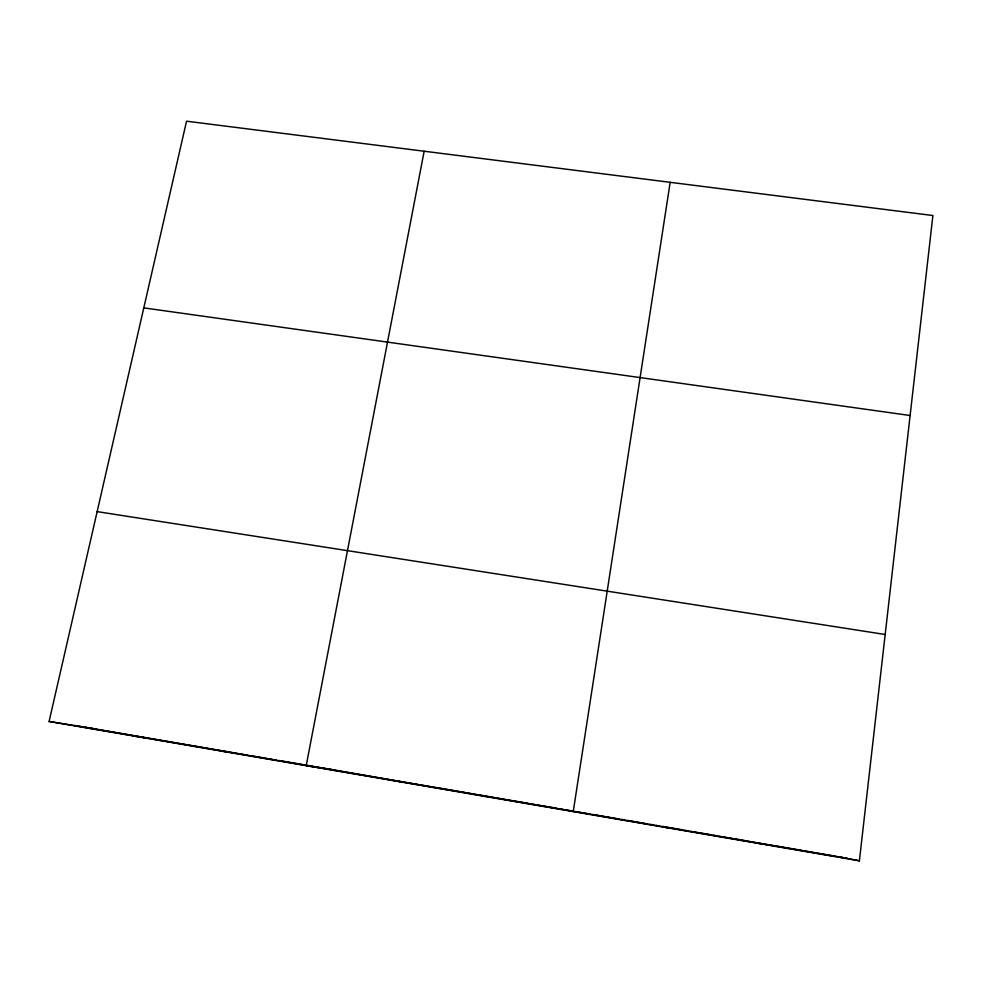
<?xml version="1.0" encoding="UTF-8"?>
<svg xmlns="http://www.w3.org/2000/svg" width="982" height="982" viewBox="0 0 982 982"><rect width="100%" height="100%" fill="white"/><g stroke="black" fill="none" stroke-linecap="round" stroke-linejoin="round"><path stroke-width="1.47" d="M859.397 860.809L932.9 215.524L186.543 121.191L49.1 721.475L859.397 860.809L848.841 858.722M670.178 182.321L573.243 811.598L574.188 811.598M424.163 151.228L306.2 765.678L331.695 769.532M483.083 796.095L486.36 796.5M143.802 307.882L910.118 415.509M394.077 780.788L399.625 781.586M97.144 511.622L885.175 634.495M219.428 750.764L229.334 752.298M133.724 736.021L145.741 737.936M49.1 721.475L82.463 726.827M93.953 728.681L85.201 727.269L163.061 740.661M164.559 740.919L247.857 755.232M250.864 755.759L276.433 760.154M279.084 760.485L408.279 782.814M409.764 783.071L436.511 787.674M439.47 788.067L465.149 792.474M467.702 793.039L471.188 793.517M473.643 794.057L493.836 797.409M495.984 797.9L499.838 798.44M501.998 798.931L528.341 803.337M530.562 803.841L556.831 808.235M559.114 808.751L562.833 809.266M565.129 809.782L574.151 811.341M575.661 811.598L590.538 814.152M592.944 814.446L618.82 819.013M621.618 819.381L624.773 820.031M627.645 820.412L647.089 823.873M650.072 824.389L653.312 824.831M656.025 825.408L659.339 825.862M662.359 826.378L681.889 829.741M684.552 830.318L687.891 830.772M690.579 831.349L710.416 834.639M713.19 835.24L716.418 835.67M719.217 836.271L744.945 840.58M747.842 841.193L750.862 841.721M752.372 841.979L773.374 845.588M776.345 845.981L842.396 857.458L838.812 856.746M74.251 725.514L237.141 753.513M238.638 753.783L402.485 781.942M403.983 782.2L573.414 811.341M574.924 811.598L664.642 827.016M666.127 827.274L835.473 856.39M838.481 856.905L847.54 858.464L843.685 857.703M758.681 843.317L762.732 844.176M665.833 827.36L667.355 827.777"/></g></svg>
